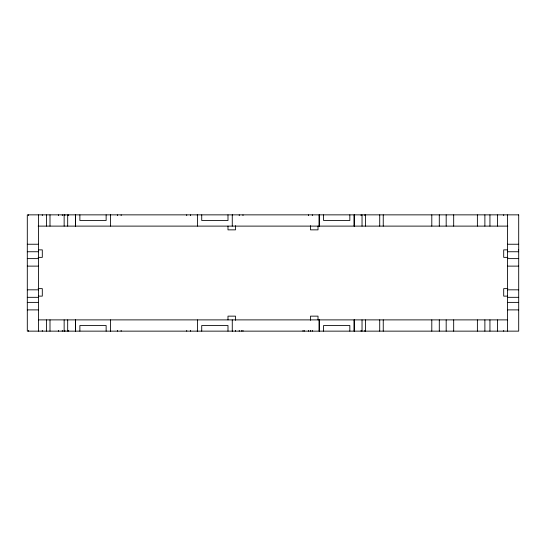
<?xml version="1.0" encoding="UTF-8"?>
<svg xmlns="http://www.w3.org/2000/svg" width="546" height="546" viewBox="0 0 546 546"><rect width="100%" height="100%" fill="white"/><g stroke="black" fill="none" stroke-linecap="round" stroke-linejoin="round"><path stroke-width="0.82" d="M38.138 226.112L507.862 226.112M27.3 244.239L38.554 244.239M507.446 244.239L518.7 244.239M38.554 249.87L42.301 249.87L42.301 257.371L38.138 257.371M507.446 249.87L503.699 249.87L503.699 257.371L507.862 257.371M518.345 249.87L518.7 249.87M27.3 251.747L38.554 251.747M507.446 251.747L518.7 251.747M27.3 258.62L38.554 258.62M507.446 258.62L518.7 258.62M27.3 266.12L38.554 266.12M507.446 266.12L518.7 266.12M38.138 288.629L42.301 288.629L42.301 296.13L38.554 296.13M507.862 288.629L503.699 288.629L503.699 296.13L507.446 296.13M27.3 289.824L38.554 289.824M507.446 289.824L518.7 289.824M27.3 297.324L38.554 297.324M507.446 297.324L518.7 297.324M27.3 302.382L38.554 302.382M507.446 302.382L518.7 302.382M27.3 309.889L38.554 309.889M507.446 309.889L518.7 309.889M38.554 319.888L507.446 319.888M507.446 214.858L507.446 331.142M503.699 214.858L503.699 215.561M503.699 330.439L503.699 331.142M497.44 214.858L497.44 226.112M497.44 319.888L497.44 331.142M489.939 214.858L489.939 226.112M489.939 319.888L489.939 331.142M484.882 214.858L484.882 226.112M484.882 319.888L484.882 331.142M477.381 214.858L477.381 226.112M477.381 319.888L477.381 331.142M453.678 214.858L453.678 226.112M453.678 319.888L453.678 331.142M446.178 214.858L446.178 226.112M446.178 319.888L446.178 331.142M439.298 214.858L439.298 226.112M439.298 319.888L439.298 331.142M431.797 214.858L431.797 226.112M431.797 319.888L431.797 331.142M383.251 214.858L383.251 226.112M383.251 319.888L383.251 331.142M379.716 214.858L379.716 226.112M379.716 319.888L379.716 331.142M365.567 214.858L365.567 226.112M365.567 319.888L365.567 331.142M364.837 214.858L364.837 215.561M364.837 330.439L364.837 331.142M362.032 214.858L362.032 226.112M362.032 319.888L362.032 331.142M361.09 214.858L361.09 215.561M361.09 330.439L361.09 331.142M354.272 214.858L354.272 226.112M354.272 319.888L354.272 331.142M354.115 214.858L354.115 226.112M354.115 319.888L354.115 331.142M349.836 214.858L349.836 220.482L323.58 220.482L323.58 214.858M349.836 331.142L349.836 325.518L323.58 325.518L323.58 331.142M319.294 214.858L319.294 226.112M319.294 319.888L319.294 331.142M319.137 214.858L319.137 226.112M319.137 319.888L319.137 331.142M318.011 226.112L318.011 229.859L310.51 229.859L310.51 225.696M318.011 319.888L318.011 316.141L310.51 316.141L310.51 320.304M312.326 214.858L312.326 215.561M312.326 330.439L312.326 331.142M310.51 330.439L310.51 331.142M308.572 214.858L308.572 215.561M308.572 330.439L308.572 331.142M304.259 330.439L304.259 331.142M303.01 330.439L303.01 331.142M242.99 214.858L242.99 215.561M242.99 330.439L242.99 331.142M241.742 330.439L241.742 331.142M239.237 214.858L239.237 215.561M239.237 330.439L239.237 331.142M235.49 225.696L235.49 229.859L227.989 229.859L227.989 226.112M235.49 320.304L235.49 316.141L227.989 316.141L227.989 319.888M235.49 330.439L235.49 331.142M232.425 214.858L232.425 215.561M232.425 330.439L232.425 331.142M232.268 214.858L232.268 226.112M232.268 319.888L232.268 331.142M227.989 214.858L227.989 220.482L201.727 220.482L201.727 214.858M227.989 331.142L227.989 325.518L201.727 325.518L201.727 331.142M197.447 214.858L197.447 226.112M197.447 319.888L197.447 331.142M197.29 214.858L197.29 215.561M197.29 330.439L197.29 331.142M190.472 214.858L190.472 215.561M190.472 330.439L190.472 331.142M186.725 214.858L186.725 215.561M186.725 330.439L186.725 331.142M121.144 214.858L121.144 215.561M121.144 330.439L121.144 331.142M117.39 214.858L117.39 215.561M117.39 330.439L117.39 331.142M110.579 214.858L110.579 215.561M110.579 330.439L110.579 331.142M110.422 214.858L110.422 226.112M110.422 319.888L110.422 331.142M106.136 214.858L106.136 220.482L79.88 220.482L79.88 214.858M106.136 331.142L106.136 325.518L79.88 325.518L79.88 331.142M75.594 214.858L75.594 226.112M75.594 319.888L75.594 331.142M75.437 214.858L75.437 226.112M75.437 319.888L75.437 331.142M68.625 214.858L68.625 215.561M68.625 330.439L68.625 331.142M67.684 214.858L67.684 226.112M67.684 319.888L67.684 331.142M64.872 214.858L64.872 215.561M64.872 330.439L64.872 331.142M64.148 214.858L64.148 226.112M64.148 319.888L64.148 331.142M62.312 214.858L62.312 215.561M62.312 330.439L62.312 331.142M58.558 214.858L58.558 215.561M58.558 330.439L58.558 331.142M50 214.858L50 226.112M50 319.888L50 331.142M46.465 214.858L46.465 226.112M46.465 319.888L46.465 331.142M42.301 214.858L42.301 215.561M42.301 330.439L42.301 331.142M38.554 214.858L38.554 331.142M28.372 214.858L28.372 215.561M28.372 330.439L28.372 331.142M518.7 214.858L27.3 214.858L27.3 331.142L518.7 331.142L518.7 214.858"/></g></svg>
